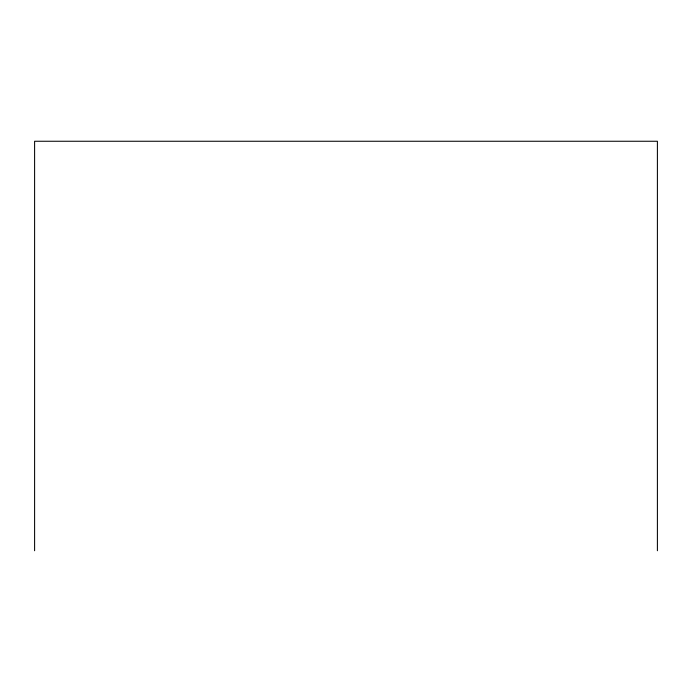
<?xml version="1.0" encoding="UTF-8"?>
<svg xmlns="http://www.w3.org/2000/svg" width="692" height="692" viewBox="0 0 692 692"><rect width="100%" height="100%" fill="white"/><g stroke="black" fill="none" stroke-linecap="round" stroke-linejoin="round"><path stroke-width="1.04" d="M657.4 550.745L657.4 141.255L34.6 141.255L34.6 550.745"/></g></svg>
